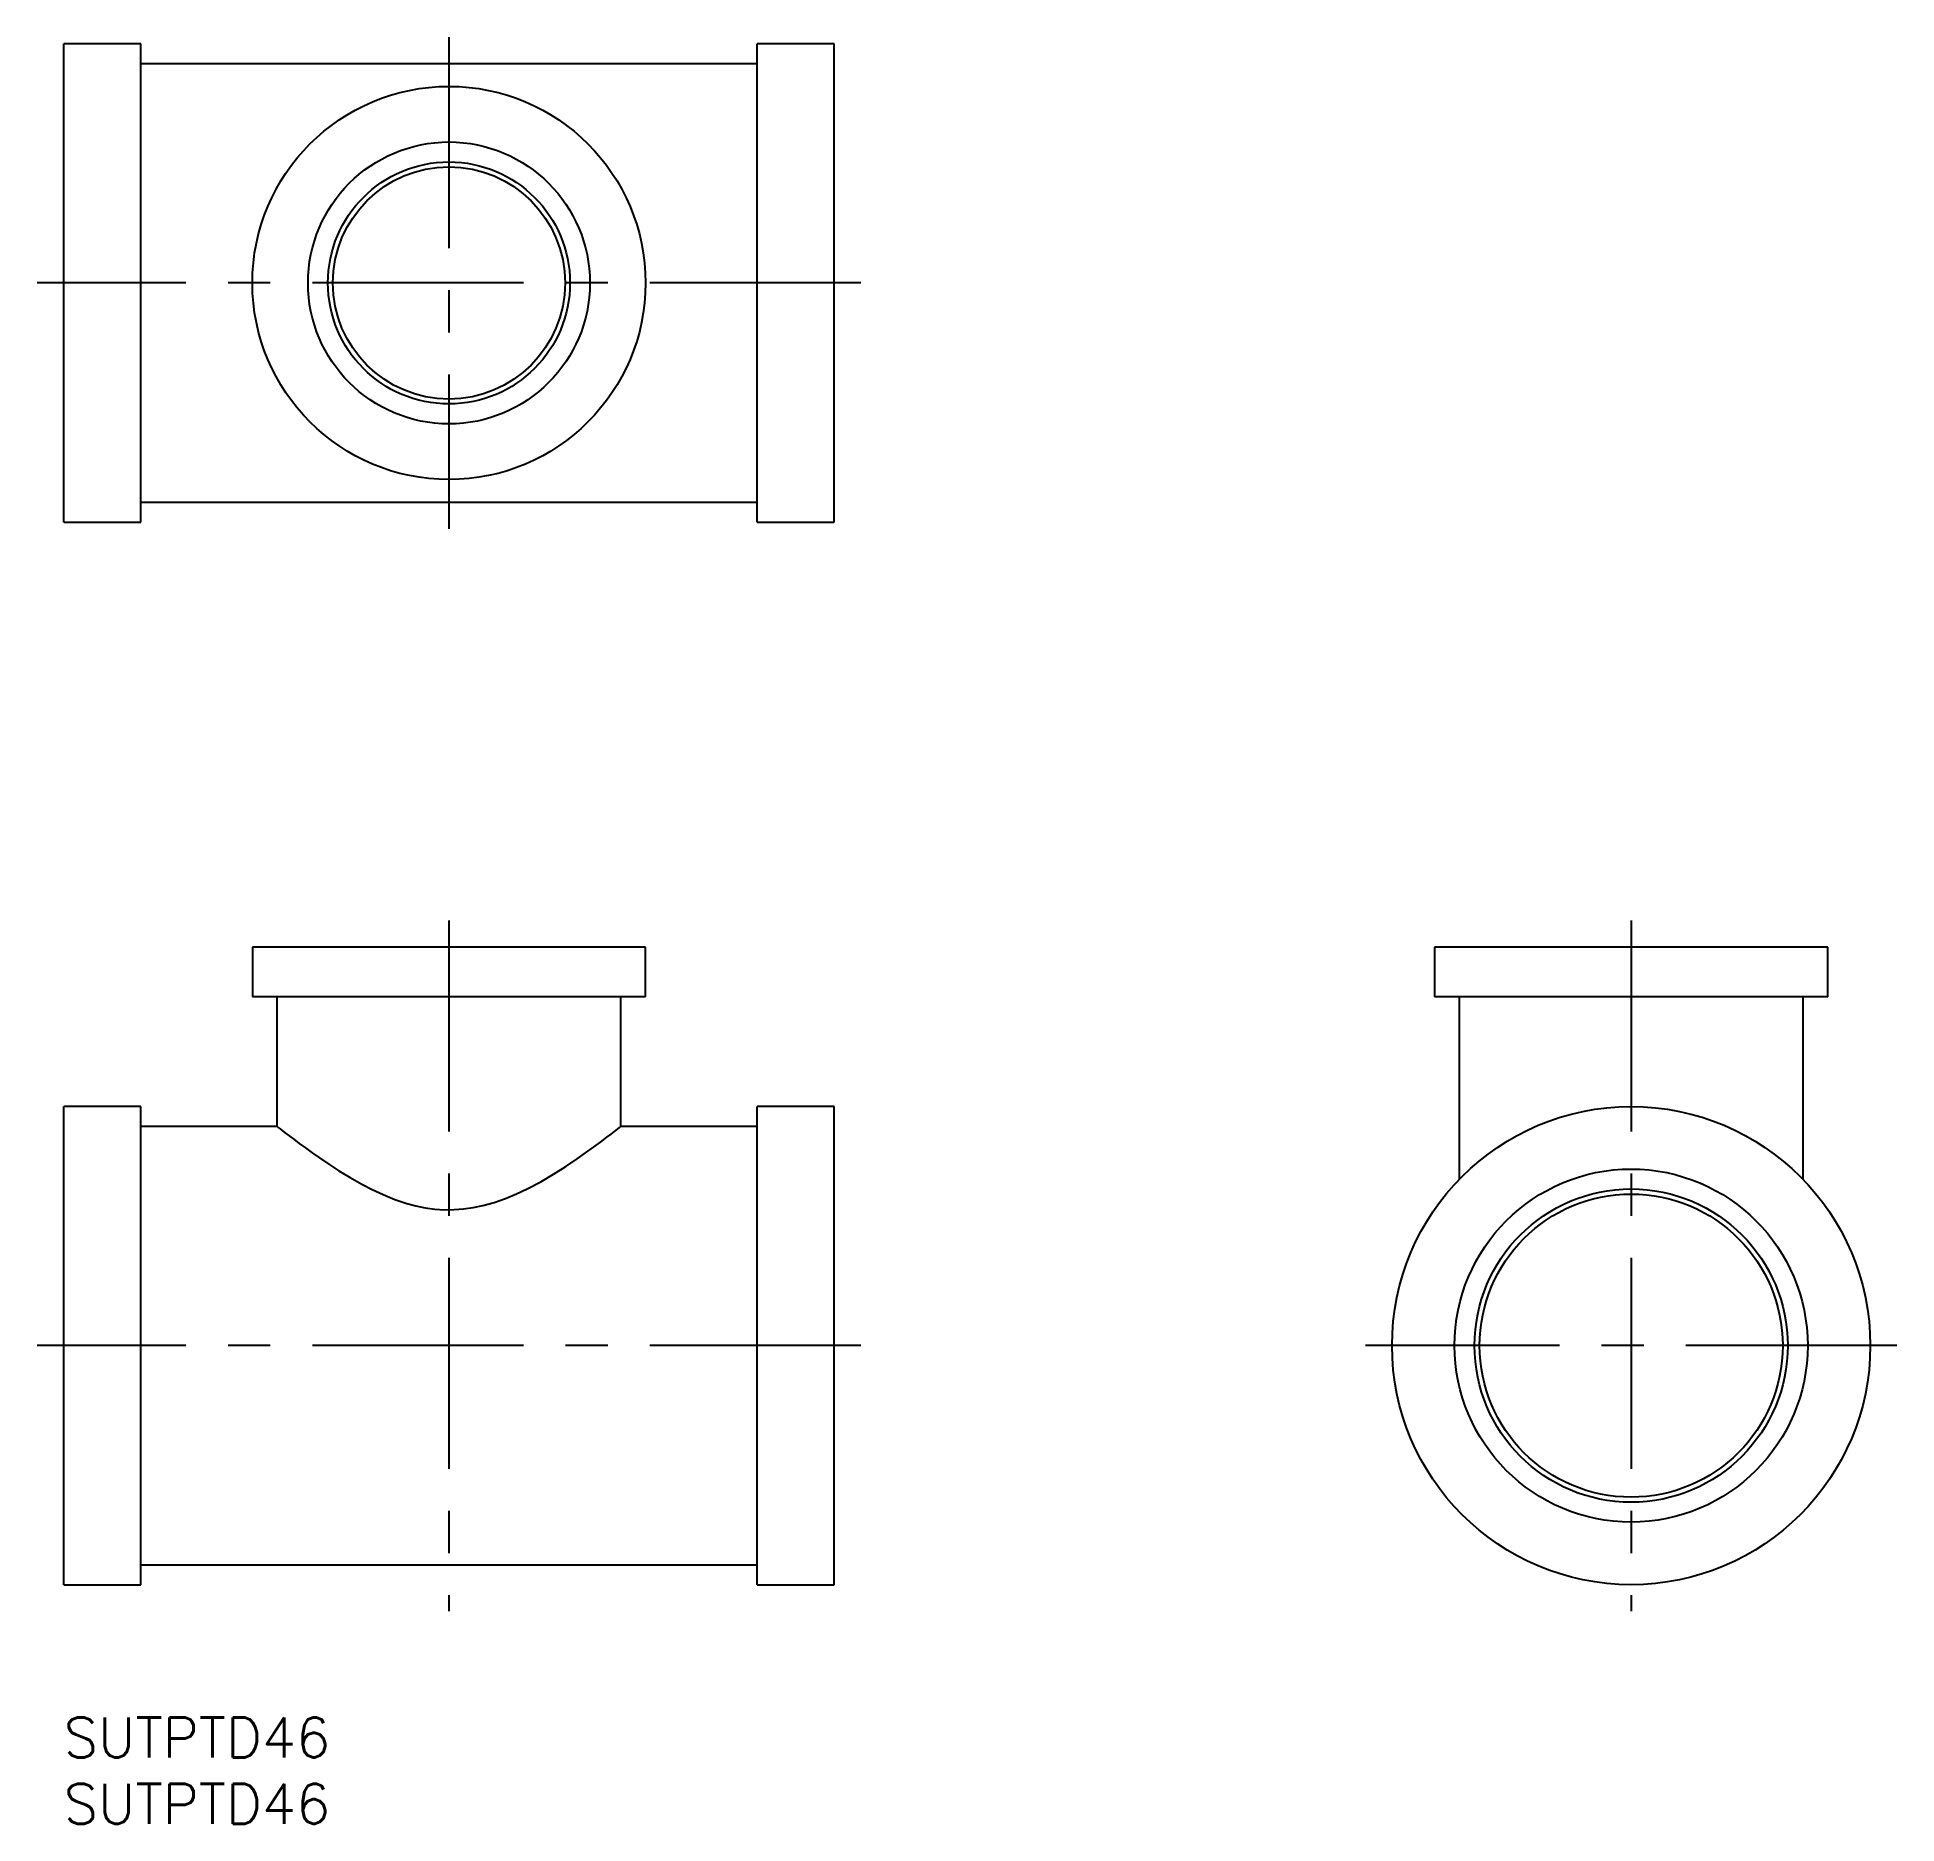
# Model space of a CAD drawing. Extents: x -2 to 138, y -8 to 126.
import ezdxf

# ---------------------------------------------------------------- set-up
doc = ezdxf.new("R2010")
doc.units = 0
doc.header["$LTSCALE"] = 0.5
doc.linetypes.add('CENTER', pattern=[50.8, 31.75, -6.35, 6.35, -6.35])
for name, color, linetype in [('MSM_CENTER', 1, 'CENTER'), ('MSM_CONTINUOUS', 7, 'CONTINUOUS'), ('MSM_PART_NUMBER', 7, 'CONTINUOUS')]:
    doc.layers.add(name, color=color, linetype=linetype)
doc.styles.get("Standard").update_dxf_attribs({"font": 'txt.shx', "height": 3, "bigfont": 'bigfont.shx'})

msp = doc.modelspace()

# ---------------------------------------------------------------- linework, layer by layer
at = {"layer": 'MSM_CENTER'}
for p, q in [((29, 126.5), (29, 89.5)), ((60, 108), (-2, 108)), ((29, 60), (29, 8)), ((118, 60), (118, 8)), ((60, 28), (-2, 28)), ((138, 28), (98, 28))]:
    msp.add_line(p, q, dxfattribs=at)
at = {"layer": 'MSM_CONTINUOUS'}
for p, q in [((5.8, 126), (0, 126)), ((0, 90), (0, 126)), ((5.8, 90), (5.8, 126)), ((58, 126), (52.2, 126)), ((52.2, 90), (52.2, 126)), ((58, 90), (58, 126)), ((52.2, 124.5), (5.8, 124.5)), ((5.8, 91.5), (52.2, 91.5)), ((0, 90), (5.8, 90)), ((52.2, 90), (58, 90)), ((14.2, 58), (14.2, 54.25)), ((43.8, 58), (14.2, 58)), ((43.8, 54.25), (43.8, 58)), ((103.2, 58), (103.2, 54.25)), ((132.8, 58), (103.2, 58)), ((132.8, 54.25), (132.8, 58)), ((43.8, 54.25), (14.2, 54.25)), ((16.05, 54.25), (16.05, 44.49)), ((41.95, 44.5), (41.95, 54.25)), ((132.8, 54.25), (103.2, 54.25)), ((105.05, 54.25), (105.05, 40.5)), ((130.95, 40.5), (130.95, 54.25)), ((5.8, 46), (0, 46)), ((0, 10), (0, 46)), ((5.8, 10), (5.8, 46)), ((58, 46), (52.2, 46)), ((52.2, 10), (52.2, 46)), ((58, 10), (58, 46)), ((16.06, 44.5), (5.8, 44.5)), ((16.06, 44.49), (16.07, 44.49)), ((16.07, 44.49), (16.14, 44.43)), ((16.14, 44.43), (16.28, 44.33)), ((16.28, 44.33), (16.46, 44.18)), ((16.46, 44.18), (16.69, 44)), ((16.69, 44), (16.98, 43.78)), ((16.98, 43.78), (17.32, 43.53)), ((17.32, 43.53), (17.73, 43.22)), ((40.41, 43.32), (40.88, 43.68)), ((40.88, 43.68), (41.2, 43.92)), ((41.2, 43.92), (41.47, 44.13)), ((41.47, 44.13), (41.68, 44.29)), ((41.68, 44.29), (41.84, 44.41)), ((41.84, 44.41), (41.92, 44.48)), ((41.92, 44.48), (41.94, 44.5)), ((52.2, 44.5), (41.94, 44.5)), ((17.73, 43.22), (18.19, 42.88)), ((18.19, 42.88), (18.7, 42.52)), ((18.7, 42.52), (19.26, 42.13)), ((19.26, 42.13), (19.96, 41.65)), ((37.8, 41.49), (38.65, 42.06)), ((38.65, 42.06), (39.29, 42.51)), ((39.29, 42.51), (39.87, 42.93)), ((39.87, 42.93), (40.41, 43.32)), ((19.96, 41.65), (20.72, 41.16)), ((20.72, 41.16), (21.55, 40.65)), ((21.55, 40.65), (22.43, 40.16)), ((35.91, 40.34), (36.87, 40.91)), ((36.87, 40.91), (37.8, 41.49)), ((22.43, 40.16), (23.22, 39.75)), ((23.22, 39.75), (24.04, 39.37)), ((24.04, 39.37), (24.92, 39.01)), ((33.26, 39.08), (34.09, 39.42)), ((34.09, 39.42), (34.88, 39.8)), ((34.88, 39.8), (35.91, 40.34)), ((24.92, 39.01), (25.84, 38.71)), ((25.84, 38.71), (26.51, 38.53)), ((26.51, 38.53), (27.21, 38.38)), ((27.21, 38.38), (27.93, 38.28)), ((27.93, 38.28), (28.66, 38.23)), ((28.66, 38.23), (29.38, 38.24)), ((29.38, 38.24), (30.09, 38.29)), ((30.09, 38.29), (30.82, 38.39)), ((30.82, 38.39), (31.54, 38.54)), ((31.54, 38.54), (32.41, 38.78)), ((32.41, 38.78), (33.26, 39.08)), ((5.8, 11.5), (52.2, 11.5)), ((0, 10), (5.8, 10)), ((52.2, 10), (58, 10))]:
    msp.add_line(p, q, dxfattribs=at)
for centre, radius in [((29, 108), 14.8), ((29, 108), 10.61), ((29, 108), 9.11), ((29, 108), 8.74), ((118, 28), 18), ((118, 28), 13.29), ((118, 28), 11.79), ((118, 28), 11.41)]:
    msp.add_circle(centre, radius, dxfattribs=at)

# ---------------------------------------------------------------- texts
at = {"layer": 'MSM_PART_NUMBER'}
for p in [(0, -3), (0, -8)]:
    msp.add_text('SUTPTD46', height=3, dxfattribs=at).set_placement(p)

doc.saveas('drawing.dxf')
